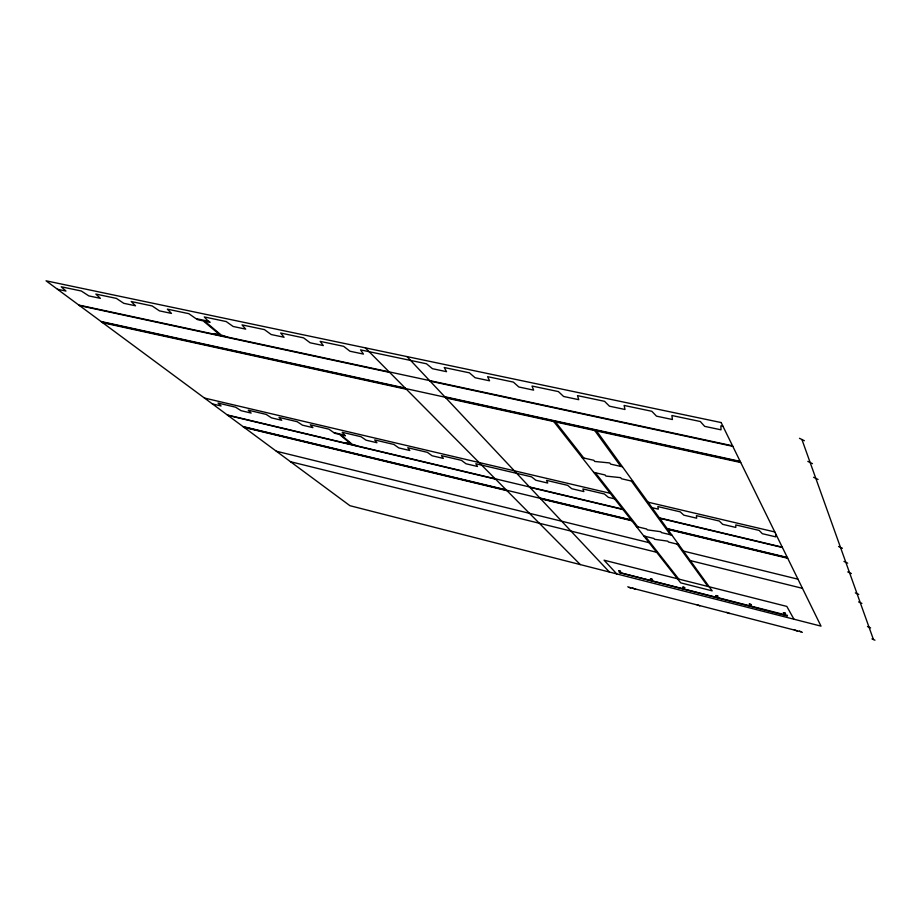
<?xml version="1.0" encoding="UTF-8"?>
<svg xmlns="http://www.w3.org/2000/svg" width="921" height="921" viewBox="0 0 921 921"><rect width="100%" height="100%" fill="white"/><g stroke="black" fill="none" stroke-linecap="round" stroke-linejoin="round"><path stroke-width="1.38" d="M775.989 534.376L775.724 536.851L762.323 533.696L759.146 530.415L735.798 524.924L735.798 527.434L722.674 524.337L719.301 521.033L696.414 515.656L696.679 518.201L683.819 515.161L680.239 511.846L657.824 506.573L658.342 509.152L652.022 507.667M749.314 603.992L751.421 604.625M751.306 604.717L749.326 604.118M650.479 578.814L652.494 579.424M652.448 579.528L650.514 578.952M783.414 612.684L785.532 613.294M785.475 613.398L783.426 612.822M682.875 587.057L684.913 587.679L682.887 587.195M717.816 596.175L715.79 595.542L717.885 596.083M620.501 571.423L618.624 570.801L620.627 571.319M722.962 426.285L720.89 425.847L721.016 429.819L704.68 426.365L700.317 421.507L671.893 415.521L672.422 419.527L656.489 416.154L651.826 411.284L624.104 405.447L625.014 409.488L609.472 406.196L604.533 401.314L577.49 395.616L578.768 399.691L563.606 396.479L558.402 391.586L532.004 386.026L533.639 390.124L518.834 386.993L513.377 382.1L487.6 376.666L489.569 380.799L475.109 377.737L469.422 372.832L444.256 367.525L446.535 371.681L432.421 368.688L426.504 363.783L360.572 349.888L363.438 354.078L349.957 351.223L343.625 346.308L320.163 341.369L323.306 345.571L310.124 342.785L303.596 337.869L280.663 333.034L284.071 337.259L271.188 334.53L264.465 329.626L242.05 324.894L245.7 329.131L233.105 326.46L226.209 321.556L204.289 316.939L208.181 321.187M57.459 289.252L65.955 291.059L61.235 286.776L81.336 291.013L88.819 295.894L100.377 298.346L95.853 294.075L116.391 298.404L123.736 303.297L135.537 305.795L131.219 301.524L152.195 305.956L159.402 310.849L171.467 313.405L167.357 309.145L188.805 313.67L195.851 318.574L208.917 321.337L210.103 322.338L204.669 321.187L221.178 335.002L227.648 337.109M78.815 305.058L732.54 445.81M79.551 305.611L389.675 372.406M430.084 381.121L732.794 446.328M101.034 321.498L405.205 388.075M444.739 396.721L740.185 461.386M101.724 322.016L740.415 461.87M102.657 322.707L406.38 389.261M445.856 397.907L740.737 462.515M582.141 457.645L593.815 460.293L594.713 461.456L609.76 462.952L610.623 464.115L622.469 466.797M593.734 472.369L605.109 474.983L605.96 476.088L620.673 477.665L621.491 478.759L633.049 481.418M204.45 398.045L610.22 493.311M648.073 502.198L774.803 531.958M212.394 403.916L221.063 405.965L218.035 403.064L235.603 407.197L241.049 410.685L251.134 413.057L248.256 410.179L266.134 414.392L271.476 417.858L281.734 420.275L279.017 417.42L297.218 421.703L302.445 425.168L312.887 427.632L310.331 424.788L328.866 429.151L334.795 433.296L339.458 434.401L350.855 443.922L346.25 442.828L347.044 443.496M333.966 432.605L344.604 435.115L345.421 435.806L340.735 434.7L352.11 444.221L357.509 445.983M614.549 498.825L608.378 497.363L604.441 494.001L582.889 488.936L583.879 491.584L571.757 488.717L567.647 485.344L546.51 480.371L547.73 483.053L535.826 480.244L531.567 476.859L475.835 463.735L477.469 466.475L466.014 463.77L461.444 460.35L441.481 455.653L443.323 458.416L432.076 455.757L427.367 452.338L407.784 447.721L409.81 450.507L398.77 447.905L393.923 444.463L374.697 439.939L376.908 442.736L366.074 440.18L361.09 436.738L342.221 432.294L344.604 435.115M227.349 414.98L622.688 509.152M659.424 517.901L782.263 547.166M227.867 415.359L495.556 479.15M529.84 487.313L622.964 509.509M659.678 518.258L782.424 547.5M243.017 426.573L506.193 489.868M539.833 497.962L631.161 519.928M667.149 528.573L787.328 557.481M243.501 426.941L631.426 520.261M667.391 528.919L787.49 557.804M244.169 427.425L506.999 490.686M540.592 498.768L631.783 520.722M667.713 529.368L787.697 558.241M636.353 526.513L646.634 528.999L647.313 529.874L660.783 531.705L661.439 532.58L671.87 535.101M643.814 535.999L653.91 538.463L654.555 539.292L667.806 541.157L668.427 541.997L678.65 544.495M276.288 451.209L649.052 542.653M683.417 551.08L797.966 579.182M290.483 461.709L656.615 552.266M690.301 560.601L802.467 588.335M629.25 587.391L800.902 631.748M632.531 588.012L635.49 589.244M627.765 586.781L630.724 588.012M726.692 612.327L729.628 613.57M696.852 604.625L699.787 605.857M799.44 631.115L802.364 632.37M794.247 629.78L797.172 631.023M871.945 638.875L874.95 640.187M867.478 626.522L870.598 627.892M858.579 601.885L861.918 603.382M855.333 592.905L858.763 594.436M847.746 571.918L851.372 573.564M843.97 561.453L847.688 563.157M838.559 546.487L842.416 548.271M813.565 477.297L818.067 479.461M807.821 461.386L812.472 463.643M799.486 438.315L804.355 440.722M196.587 318.724L197.785 319.725L203.196 320.876L219.716 334.691L214.397 333.54L215.549 334.496M365.303 347.839L580.322 564.596M407.059 356.611L609.426 572.045M616.771 573.921L604.072 560.198L786.833 606.421L793.948 619.211M555.49 421.933L583.799 458.025M595.346 472.738L637.816 526.87M645.253 536.344L678.789 579.09M553.728 421.542L680.711 582.866L712.175 590.856L596.532 430.924M594.724 430.521L620.777 466.417M631.392 481.038L670.373 534.744M677.188 544.138L707.915 586.458M801.926 439.524L873.442 639.531M721.131 422.555L46.05 280.813L349.934 505.698L821.002 626.13L721.131 422.555M787.156 615.343L619.234 572.505L787.513 615.976L787.156 615.343"/></g></svg>
